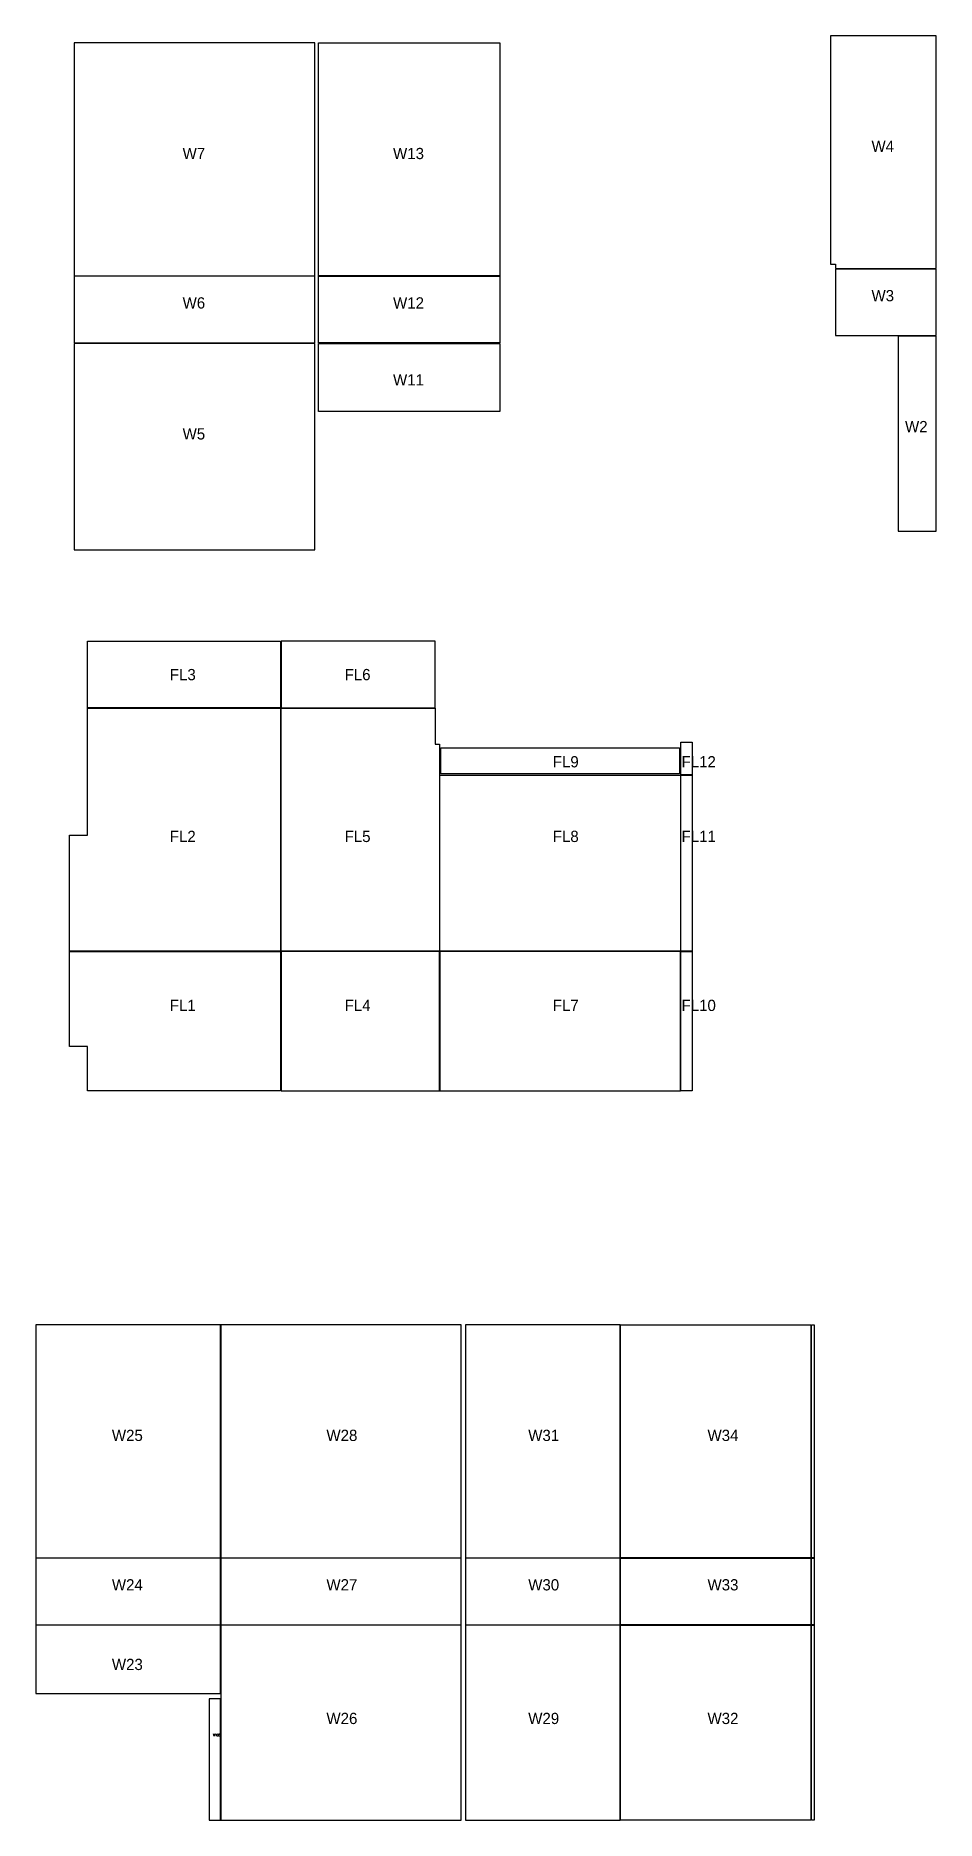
# Model space of a CAD drawing. Header units: millimetres. Extents: x 583 to 4586, y -2770 to 5161.
import ezdxf
from ezdxf.enums import TextEntityAlignment as Align

# ---------------------------------------------------------------- set-up
doc = ezdxf.new("R2010")
doc.units = ezdxf.units.MM
doc.layers.get('0').update_dxf_attribs({"lineweight": 25})
doc.styles.add('generated_style_1', font='generated_style_1', dxfattribs={"height": 0.2})
doc.styles.get("Standard").update_dxf_attribs({"font": 'standard'})

msp = doc.modelspace()

# ---------------------------------------------------------------- linework, layer by layer
for points in [[(4116.144029, 4145.841146), (4138.144029, 4145.841146), (4138.144029, 4125.841146), (4586.144029, 4125.841146), (4586.144029, 5160.841146), (4116.144029, 5160.841146), (4116.144029, 4145.841146)], [(1823.560801, 4093.582119), (1823.560801, 5128.582119), (754.560801, 5128.582119), (754.560801, 4093.582119), (1823.560801, 4093.582119)], [(2646.560801, 5128.582119), (2646.560801, 4093.582119), (1839.560801, 4093.582119), (1839.560801, 5128.582119), (2646.560801, 5128.582119)], [(1823.560801, 3795.582119), (1823.560801, 4091.582119), (754.560801, 4091.582119), (754.560801, 3795.582119), (1823.560801, 3795.582119)], [(2646.560801, 4091.582119), (2646.560801, 3795.582119), (1839.560801, 3795.582119), (1839.560801, 4091.582119), (2646.560801, 4091.582119)], [(4586.144029, 3827.841146), (4586.144029, 4123.841146), (4138.144029, 4123.841146), (4138.144029, 3827.841146), (4586.144029, 3827.841146)], [(4586.144029, 2958.841146), (4586.144029, 3825.841146), (4416.144029, 3825.841146), (4416.144029, 2958.841146), (4586.144029, 2958.841146)], [(1823.560801, 2875.582119), (1823.560801, 3793.582119), (754.560801, 3793.582119), (754.560801, 2875.582119), (1823.560801, 2875.582119)], [(2646.560801, 3793.582119), (2646.560801, 3490.582119), (1839.560801, 3490.582119), (1839.560801, 3793.582119), (2646.560801, 3793.582119)], [(813.746044, 2173.477706), (813.746044, 2469.477706), (1671.746044, 2469.477706), (1671.746044, 2173.477706), (813.746044, 2173.477706)], [(2358.746044, 2173.477706), (2358.746044, 2469.477706), (1673.746044, 2469.477706), (1673.746044, 2173.477706), (2358.746044, 2173.477706)], [(1671.746044, 1092.477706), (733.746044, 1092.477706), (733.746044, 1608.477706), (813.746044, 1608.477706), (813.746044, 2171.477706), (1671.746044, 2171.477706), (1671.746044, 1092.477706)], [(2377.746044, 1092.477706), (1673.746044, 1092.477706), (1673.746044, 2171.477706), (2358.746044, 2171.477706), (2358.746044, 2011.477706), (2377.746044, 2011.477706), (2377.746044, 1092.477706)], [(2383.746044, 1880.477706), (2383.746044, 1995.477706), (3444.746044, 1995.477706), (3444.746044, 1880.477706), (2383.746044, 1880.477706)], [(3500.746044, 1876.477739), (3450.746044, 1876.477739), (3450.746044, 2021.477706), (3500.746044, 2021.477706), (3500.746044, 1876.477739)], [(2379.746044, 1092.477706), (2379.746044, 1874.477706), (3448.746044, 1874.477706), (3448.746044, 1092.477706), (2379.746044, 1092.477706)], [(3500.746044, 1092.477706), (3450.746044, 1092.477706), (3450.746044, 1874.477739), (3500.746044, 1874.477739), (3500.746044, 1092.477706)], [(1671.746044, 1090.477706), (1671.746044, 471.477706), (813.746044, 471.477706), (813.746044, 668.477706), (733.746044, 668.477706), (733.746044, 1090.477706), (1671.746044, 1090.477706)], [(1673.746044, 1090.477706), (1673.746044, 471.477706), (2377.746044, 471.477706), (2377.746044, 1090.477706), (1673.746044, 1090.477706)], [(2379.746044, 471.477706), (3448.746044, 471.477706), (3448.746044, 1090.477706), (2379.746044, 1090.477706), (2379.746044, 471.477706)], [(3450.746044, 1090.477706), (3500.746044, 1090.477706), (3500.746044, 471.477706), (3450.746044, 471.477706), (3450.746044, 1090.477706)], [(1403.839057, -1603.42067), (1403.839057, -568.42067), (582.839057, -568.42067), (582.839057, -1603.42067), (1403.839057, -1603.42067)], [(2474.839057, -1603.42067), (2474.839057, -568.42067), (1405.839057, -568.42067), (1405.839057, -1603.42067), (2474.839057, -1603.42067)], [(3180.839057, -1603.42067), (3180.839057, -568.42067), (2493.839057, -568.42067), (2493.839057, -1603.42067), (3180.839057, -1603.42067)], [(4028.839057, -568.42067), (4028.839057, -1603.42067), (3182.839057, -1603.42067), (3182.839057, -568.42067), (4028.839057, -568.42067)], [(4042.839057, -1603.42067), (4030.839057, -1603.42067), (4030.839057, -568.42067), (4042.839057, -568.42067), (4042.839057, -1603.42067)], [(1403.839057, -1901.42067), (1403.839057, -1605.42067), (582.839057, -1605.42067), (582.839057, -1901.42067), (1403.839057, -1901.42067)], [(2474.839057, -1901.42067), (2474.839057, -1605.42067), (1405.839057, -1605.42067), (1405.839057, -1901.42067), (2474.839057, -1901.42067)], [(3180.839057, -1901.42067), (3180.839057, -1605.42067), (2493.839057, -1605.42067), (2493.839057, -1901.42067), (3180.839057, -1901.42067)], [(4028.839057, -1605.42067), (4028.839057, -1901.42067), (3182.839057, -1901.42067), (3182.839057, -1605.42067), (4028.839057, -1605.42067)], [(4042.839057, -1901.42067), (4030.839057, -1901.42067), (4030.839057, -1605.42067), (4042.839057, -1605.42067), (4042.839057, -1901.42067)], [(1403.839057, -2206.42067), (1403.839057, -1903.42067), (582.839057, -1903.42067), (582.839057, -2206.42067), (1403.839057, -2206.42067)], [(2474.839057, -2770.42067), (2474.839057, -1903.42067), (1405.839057, -1903.42067), (1405.839057, -2770.42067), (2474.839057, -2770.42067)], [(3180.839057, -2770.42067), (3180.839057, -1903.42067), (2493.839057, -1903.42067), (2493.839057, -2770.42067), (3180.839057, -2770.42067)], [(4028.839057, -1903.42067), (4028.839057, -2770.42067), (3182.839057, -2770.42067), (3182.839057, -1903.42067), (4028.839057, -1903.42067)], [(4042.839057, -2770.42067), (4030.839057, -2770.42067), (4030.839057, -1903.42067), (4042.839057, -1903.42067), (4042.839057, -2770.42067)], [(1403.839057, -2230.42067), (1353.839057, -2230.42067), (1353.839057, -2770.42067), (1403.839057, -2770.42067), (1403.839057, -2230.42067)]]:
    msp.add_lwpolyline(points)

# ---------------------------------------------------------------- texts
at = {"style": 'generated_style_1'}
for s, p in [('W4', (4348.1495, 4669.53901)), ('W7', (1286.066272, 4637.279983)), ('W13', (2240.066272, 4637.279983)), ('W6', (1286.066272, 3973.26259)), ('W12', (2240.066272, 3973.26259)), ('W3', (4348.1495, 4005.521618)), ('W11', (2240.066272, 3631.262298)), ('W5', (1286.066272, 3391.262298)), ('W2', (4497.214545, 3423.521325)), ('FL3', (1236.694298, 2321.376609)), ('FL6', (2013.697015, 2321.376609)), ('FL9', (2938.971294, 1934.014272)), ('FL12', (3529.920464, 1934.014272)), ('FL2', (1236.694298, 1602.218424)), ('FL5', (2013.697015, 1602.218424)), ('FL8', (2938.971294, 1602.218424)), ('FL11', (3529.920464, 1602.218424)), ('FL1', (1236.694298, 851.305717)), ('FL4', (2013.697015, 851.305717)), ('FL7', (2938.971294, 851.305717)), ('FL10', (3529.920464, 851.305717)), ('W25', (990.344528, -1059.722807)), ('W28', (1943.981862, -1059.722807)), ('W31', (2840.981862, -1059.722807)), ('W34', (3637.877589, -1059.722807)), ('W24', (990.344528, -1723.740199)), ('W27', (1943.981862, -1723.740199)), ('W30', (2840.981862, -1723.740199)), ('W33', (3637.877589, -1723.740199)), ('W23', (990.344528, -2077.666918)), ('W26', (1943.981862, -2317.666918)), ('W29', (2840.981862, -2317.666918)), ('W32', (3637.877589, -2317.666918))]:
    msp.add_text(s, height=50, dxfattribs=at).set_placement(p, align=Align.MIDDLE_CENTER)
at = {"insert": (1371.477348, -2386.726814), "char_height": 10, "width": 30, "attachment_point": 1}
msp.add_mtext('\\W-1;W100', dxfattribs=at)

doc.saveas('drawing.dxf')
